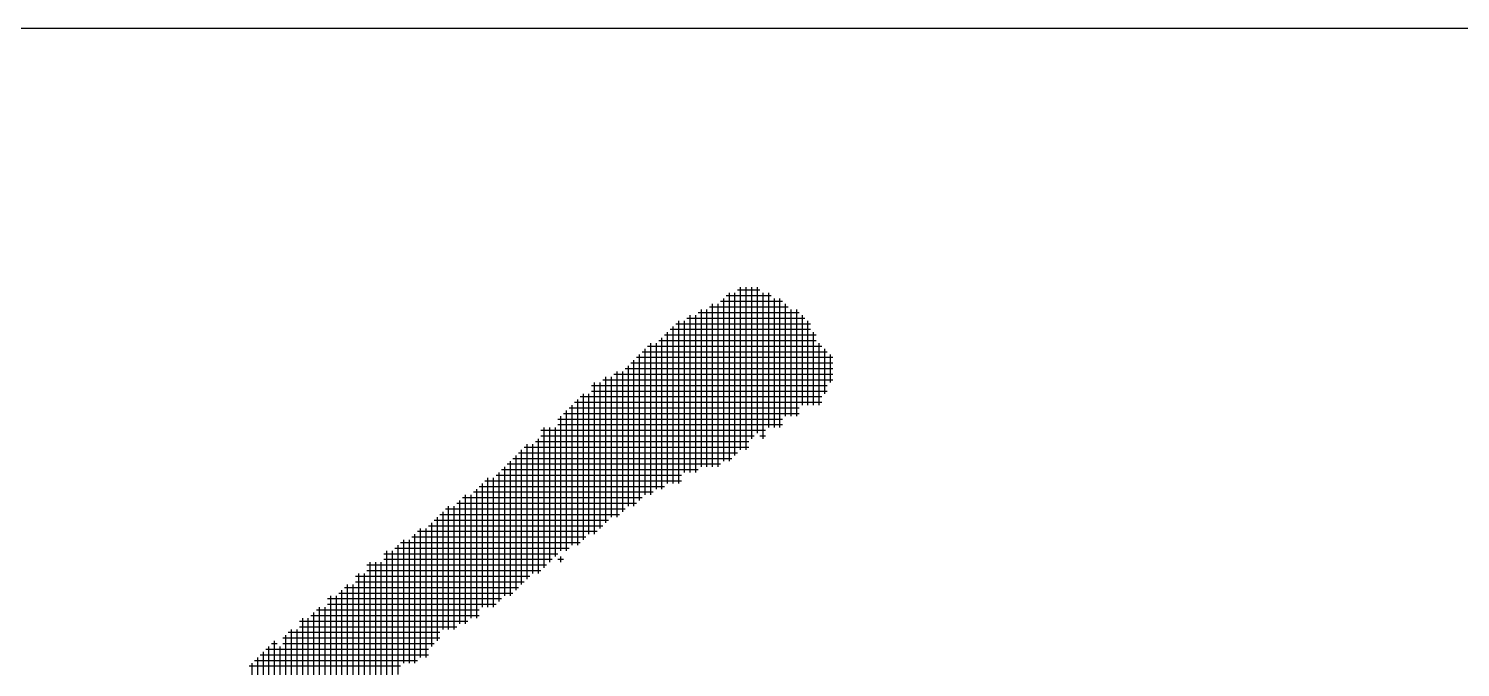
# Model space of a CAD drawing. Header units: feet. Extents: x 0 to 169200, y 0 to 119800.
# Drawn here: x 115008.2 to 115404.8, y 7222.6 to 7399.6 of the extents above; entities that cross this region are included whole.
import ezdxf
from ezdxf.enums import TextEntityAlignment as Align

# ---------------------------------------------------------------- set-up
doc = ezdxf.new("R2010")
doc.units = ezdxf.units.FT
doc.header["$LTSCALE"] = 1100
doc.header["$MEASUREMENT"] = 0
for name, color, linetype in [('CX-BORD-LIN1', 4, 'CONTINUOUS'), ('CX-BORD-LIN2', 3, 'CONTINUOUS'), ('CX-BORD-TEX2', 7, 'CONTINUOUS'), ('CX-BORD-TEX3', 6, 'CONTINUOUS'), ('CX-MISC', 2, 'CONTINUOUS')]:
    doc.layers.add(name, color=color, linetype=linetype)
doc.styles.add('TB_TEXT', font='')
doc.styles.add('TB_WBTXT', font='')
doc.styles.add('TB_WMTXT', font='')
doc.styles.get('TB_TEXT').set_extended_font_data('DotumChe')
doc.styles.get('TB_WBTXT').set_extended_font_data('Dotum')
doc.styles.get('TB_WMTXT').set_extended_font_data('DotumChe')

# ---------------------------------------------------------------- blocks, each defined once
blk = doc.blocks.new('CXBLKA1-KHCA')
at = {"layer": 'CX-BORD-LIN2'}
blk.add_lwpolyline([(558, 12), (270, 12)], dxfattribs=at)
at = {"layer": 'CX-BORD-LIN1', "style": 'TB_TEXT'}
for tag, p in [('TR_RCON5', (342.3033, 33)), ('TR_RCON4', (342.3033, 27)), ('TR_RCON3', (342.3033, 21)), ('TR_RCON2', (342.3033, 15)), ('TR_RCON1', (342.3033, 9))]:
    blk.add_attdef(tag, text='', height=3.5, dxfattribs=at).set_placement(p, align=Align.MIDDLE_LEFT)
for tag, height, p in [('TR_DGN5', 3.5, (451.1185, 33)), ('TR_CHK5', 3.5, (491.1185, 33)), ('TR_RDAT5', 3.5, (317.5, 33)), ('TR_APP5', 3.5, (531.1185, 33)), ('TR_RNUM5', 3, (285.1051, 32.6366)), ('TR_DGN4', 3.5, (451.1185, 27)), ('TR_CHK4', 3.5, (491.1185, 27)), ('TR_RDAT4', 3.5, (317.5, 27)), ('TR_APP4', 3.5, (531.1185, 27)), ('TR_RNUM4', 3, (285.1051, 26.6366)), ('TR_DGN3', 3.5, (451.1185, 21)), ('TR_CHK3', 3.5, (491.1185, 21)), ('TR_RDAT3', 3.5, (317.5, 21)), ('TR_APP3', 3.5, (531.1185, 21)), ('TR_RNUM3', 3, (285.1051, 20.6366)), ('TR_DGN2', 3.5, (451.1185, 15)), ('TR_CHK2', 3.5, (491.1185, 15)), ('TR_RDAT2', 3.5, (317.5, 15)), ('TR_APP2', 3.5, (531.1185, 15)), ('TR_RNUM2', 3, (285.1051, 14.6366)), ('TR_DGN1', 3.5, (451.1185, 9)), ('TR_CHK1', 3.5, (491.1185, 9)), ('TR_RDAT1', 3.5, (317.5, 9)), ('TR_APP1', 3.5, (531.1185, 9)), ('TR_RNUM1', 3, (285.1051, 8.6366))]:
    blk.add_attdef(tag, text='', height=height, dxfattribs=at).set_placement(p, align=Align.MIDDLE_CENTER)
at = {"layer": 'CX-BORD-LIN2', "style": 'TB_TEXT'}
blk.add_attdef('TD_VERSION', text='', height=3, rotation=90, dxfattribs=at).set_placement((800.5, 48.0149), align=Align.MIDDLE_CENTER)
at = {"layer": 'CX-BORD-TEX2', "style": 'TB_WMTXT'}
for tag, height, p in [('TB_CNAME', 5, (15.3448, 531.8324)), ('TB_CSCOP', 4, (16.6346, 523.8324))]:
    blk.add_attdef(tag, text='', height=height, dxfattribs=at).set_placement(p, align=Align.BOTTOM_LEFT)
at = {"layer": 'CX-BORD-TEX2', "style": 'TB_WBTXT'}
for tag, height, p in [('TB_MTITIL', 10, (398, 533.3264)), ('TB_STITL', 7, (398, 518.3264))]:
    blk.add_attdef(tag, text='', height=height, dxfattribs=at).set_placement(p, align=Align.MIDDLE_CENTER)
at = {"layer": 'CX-BORD-TEX3', "style": 'TB_TEXT'}
for tag, height, p in [('TD_LNDST', 4.5, (215, 31.5)), ('TD_DSECT', 4.5, (605.5, 31.5)), ('TD_DDIST', 4.5, (654.5, 31.5)), ('TD_DNAME_TOP', 4.5, (755, 27.957)), ('TD_CSECT', 4.5, (605.5, 22.5)), ('TD_CDIST', 4.5, (654.5, 22.5)), ('TD_DNAME_MAIN', 4.5, (755, 21.4731)), ('TD_DNAME_BOT', 3, (755, 15.2489)), ('TD_HSCAL', 4.5, (620.8841, 13.7484)), ('TD_VSCAL', 4.5, (656.8615, 13.7484)), ('TD_CCOMP', 4.5, (215, 13.5927)), ('TD_CSTEP', 4.5, (250.744, 5.125)), ('TD_FIELD', 4.5, (180, 5.125)), ('TD_DWGNO', 4.5, (755, 5.0017)), ('TD_DWGCODE', 4.5, (637, 4.7908))]:
    blk.add_attdef(tag, text='', height=height, dxfattribs=at).set_placement(p, align=Align.MIDDLE_CENTER)
for tag, height, width, p in [('TD_DCOMP', 4.5, 0.95, (215, 22.5875)), ('TD_CNAME', 5, 0.78, (65, 7.5956))]:
    blk.add_attdef(tag, text='', height=height, dxfattribs=dict(at, width=width)).set_placement(p, align=Align.MIDDLE_CENTER)
blk = doc.blocks.new('CXGLOGO-싸인2')
at = {"layer": 'CX-MISC'}
for p, q in [((9621.242, -1028.11), (9621.242, -1030.365)), ((9621.281, -1028.071), (9621.903, -1028.071)), ((9621.319, -1028.032), (9621.319, -1030.365)), ((9621.397, -1028.032), (9621.397, -1030.287)), ((9621.436, -1027.993), (9621.747, -1027.993)), ((9621.475, -1027.954), (9621.475, -1030.209)), ((9621.553, -1027.954), (9621.553, -1030.209)), ((9621.631, -1027.954), (9621.631, -1030.054)), ((9621.708, -1027.954), (9621.708, -1029.976)), ((9621.786, -1028.032), (9621.786, -1030.054)), ((9621.864, -1028.032), (9621.864, -1029.898)), ((9621.942, -1028.11), (9621.942, -1029.898)), ((9622.019, -1028.11), (9622.019, -1029.898)), ((9620.892, -1028.304), (9622.291, -1028.304)), ((9620.931, -1028.265), (9620.931, -1030.442)), ((9621.008, -1028.265), (9621.008, -1030.442)), ((9621.047, -1028.226), (9622.136, -1028.226)), ((9621.086, -1028.187), (9621.086, -1030.442)), ((9621.164, -1028.187), (9621.164, -1030.442)), ((9621.203, -1028.149), (9622.058, -1028.149)), ((9622.097, -1028.187), (9622.097, -1029.743)), ((9622.175, -1028.265), (9622.175, -1029.743)), ((9622.253, -1028.265), (9622.253, -1029.743)), ((9620.542, -1028.498), (9620.542, -1030.676)), ((9620.581, -1028.46), (9622.447, -1028.46)), ((9620.62, -1028.421), (9620.62, -1030.676)), ((9620.697, -1028.421), (9620.697, -1030.52)), ((9620.736, -1028.382), (9622.369, -1028.382)), ((9620.775, -1028.343), (9620.775, -1030.52)), ((9620.853, -1028.343), (9620.853, -1030.52)), ((9622.33, -1028.343), (9622.33, -1029.587)), ((9622.408, -1028.421), (9622.408, -1029.587)), ((9620.347, -1028.693), (9622.525, -1028.693)), ((9620.386, -1028.654), (9620.386, -1030.753)), ((9620.425, -1028.615), (9622.525, -1028.615)), ((9620.464, -1028.576), (9620.464, -1030.676)), ((9620.503, -1028.537), (9622.447, -1028.537)), ((9622.486, -1028.576), (9622.486, -1029.587)), ((9620.075, -1028.887), (9620.075, -1030.909)), ((9620.114, -1028.848), (9622.68, -1028.848)), ((9620.153, -1028.809), (9620.153, -1030.831)), ((9620.192, -1028.771), (9622.603, -1028.771)), ((9620.231, -1028.732), (9620.231, -1030.831)), ((9620.309, -1028.732), (9620.309, -1030.753)), ((9622.564, -1028.732), (9622.564, -1029.587)), ((9622.641, -1028.809), (9622.641, -1029.432)), ((9622.719, -1028.887), (9622.719, -1029.276)), ((9619.881, -1029.082), (9622.758, -1029.082)), ((9619.92, -1029.043), (9619.92, -1030.987)), ((9619.959, -1029.004), (9622.758, -1029.004)), ((9619.998, -1028.965), (9619.998, -1030.987)), ((9620.036, -1028.926), (9622.758, -1028.926)), ((9619.453, -1029.276), (9619.453, -1031.376)), ((9619.531, -1029.276), (9619.531, -1031.298)), ((9619.57, -1029.237), (9622.758, -1029.237)), ((9619.609, -1029.198), (9619.609, -1031.22)), ((9619.687, -1029.198), (9619.687, -1031.142)), ((9619.725, -1029.159), (9622.758, -1029.159)), ((9619.764, -1029.121), (9619.764, -1031.142)), ((9619.842, -1029.121), (9619.842, -1031.065)), ((9619.22, -1029.509), (9619.22, -1031.531)), ((9619.259, -1029.47), (9622.603, -1029.47)), ((9619.298, -1029.432), (9619.298, -1031.453)), ((9619.375, -1029.432), (9619.375, -1031.376)), ((9619.414, -1029.315), (9622.68, -1029.315)), ((9619.414, -1029.393), (9622.68, -1029.393)), ((9619.026, -1029.704), (9622.291, -1029.704)), ((9619.064, -1029.665), (9619.064, -1031.609)), ((9619.103, -1029.626), (9622.291, -1029.626)), ((9619.142, -1029.587), (9619.142, -1031.531)), ((9619.181, -1029.548), (9622.603, -1029.548)), ((9618.753, -1029.898), (9618.753, -1031.842)), ((9618.831, -1029.898), (9618.831, -1031.764)), ((9618.909, -1029.898), (9618.909, -1031.687)), ((9618.948, -1029.781), (9622.058, -1029.781)), ((9618.948, -1029.859), (9622.058, -1029.859)), ((9618.987, -1029.743), (9618.987, -1031.609)), ((9618.637, -1030.093), (9621.592, -1030.093)), ((9618.676, -1030.054), (9618.676, -1031.92)), ((9618.715, -1029.937), (9621.825, -1029.937)), ((9618.715, -1030.015), (9621.669, -1030.015)), ((9621.747, -1030.015), (9621.825, -1030.015)), ((9618.365, -1030.287), (9618.365, -1032.153)), ((9618.403, -1030.248), (9621.436, -1030.248)), ((9618.442, -1030.209), (9618.442, -1032.075)), ((9618.481, -1030.17), (9621.592, -1030.17)), ((9618.52, -1030.131), (9618.52, -1031.998)), ((9618.598, -1030.131), (9618.598, -1031.92)), ((9618.17, -1030.481), (9620.892, -1030.481)), ((9618.209, -1030.442), (9618.209, -1032.231)), ((9618.248, -1030.404), (9621.203, -1030.404)), ((9618.287, -1030.365), (9618.287, -1032.231)), ((9618.326, -1030.326), (9621.358, -1030.326)), ((9617.898, -1030.676), (9617.898, -1032.386)), ((9617.937, -1030.637), (9620.659, -1030.637)), ((9617.976, -1030.598), (9617.976, -1032.386)), ((9618.054, -1030.598), (9618.054, -1032.386)), ((9618.092, -1030.559), (9620.659, -1030.559)), ((9618.131, -1030.52), (9618.131, -1032.309)), ((9617.626, -1030.87), (9620.114, -1030.87)), ((9617.665, -1030.831), (9617.665, -1032.62)), ((9617.743, -1030.831), (9617.743, -1032.542)), ((9617.781, -1030.792), (9620.27, -1030.792)), ((9617.82, -1030.753), (9617.82, -1032.542)), ((9617.859, -1030.715), (9620.425, -1030.715)), ((9617.354, -1031.065), (9617.354, -1032.697)), ((9617.393, -1031.026), (9619.881, -1031.026)), ((9617.431, -1030.987), (9617.431, -1032.697)), ((9617.509, -1030.987), (9617.509, -1032.697)), ((9617.548, -1030.948), (9620.036, -1030.948)), ((9617.587, -1030.909), (9617.587, -1032.62)), ((9617.159, -1031.259), (9619.57, -1031.259)), ((9617.198, -1031.22), (9617.198, -1032.931)), ((9617.237, -1031.181), (9619.648, -1031.181)), ((9617.276, -1031.142), (9617.276, -1032.853)), ((9617.315, -1031.103), (9619.803, -1031.103)), ((9616.771, -1031.492), (9619.259, -1031.492)), ((9616.809, -1031.453), (9616.809, -1033.164)), ((9616.887, -1031.453), (9616.887, -1033.164)), ((9616.926, -1031.414), (9619.337, -1031.414)), ((9616.965, -1031.376), (9616.965, -1033.164)), ((9617.004, -1031.337), (9619.492, -1031.337)), ((9617.043, -1031.298), (9617.043, -1033.086)), ((9617.12, -1031.298), (9617.12, -1033.086)), ((9616.537, -1031.648), (9618.948, -1031.648)), ((9616.576, -1031.609), (9616.576, -1033.475)), ((9616.654, -1031.609), (9616.654, -1033.397)), ((9616.693, -1031.57), (9619.103, -1031.57)), ((9616.732, -1031.531), (9616.732, -1033.32)), ((9618.987, -1031.687), (9618.987, -1031.764)), ((9616.304, -1031.803), (9618.792, -1031.803)), ((9616.304, -1031.881), (9618.715, -1031.881)), ((9616.343, -1031.764), (9616.343, -1033.631)), ((9616.421, -1031.764), (9616.421, -1033.475)), ((9616.498, -1031.764), (9616.498, -1033.475)), ((9616.537, -1031.725), (9618.87, -1031.725)), ((9618.948, -1031.725), (9619.026, -1031.725)), ((9616.032, -1032.075), (9616.032, -1033.864)), ((9616.11, -1032.075), (9616.11, -1033.786)), ((9616.148, -1031.959), (9618.559, -1031.959)), ((9616.148, -1032.037), (9618.481, -1032.037)), ((9616.187, -1031.92), (9616.187, -1033.786)), ((9616.265, -1031.92), (9616.265, -1033.708)), ((9615.76, -1032.27), (9618.17, -1032.27)), ((9615.799, -1032.231), (9615.799, -1034.019)), ((9615.876, -1032.231), (9615.876, -1033.942)), ((9615.915, -1032.192), (9618.326, -1032.192)), ((9615.954, -1032.153), (9615.954, -1033.942)), ((9615.993, -1032.114), (9618.403, -1032.114)), ((9615.565, -1032.464), (9615.565, -1034.175)), ((9615.604, -1032.425), (9617.859, -1032.425)), ((9615.643, -1032.386), (9615.643, -1034.097)), ((9615.721, -1032.386), (9615.721, -1034.097)), ((9615.76, -1032.348), (9618.092, -1032.348)), ((9615.371, -1032.581), (9617.704, -1032.581)), ((9615.371, -1032.659), (9617.548, -1032.659)), ((9615.41, -1032.542), (9615.41, -1034.33)), ((9615.487, -1032.542), (9615.487, -1034.33)), ((9615.526, -1032.503), (9617.859, -1032.503)), ((9615.021, -1032.853), (9615.021, -1034.641)), ((9615.138, -1032.814), (9617.315, -1032.814)), ((9615.176, -1032.775), (9615.176, -1034.486)), ((9615.215, -1032.736), (9617.315, -1032.736)), ((9615.254, -1032.697), (9615.254, -1034.486)), ((9615.332, -1032.697), (9615.332, -1034.408)), ((9614.827, -1033.047), (9617.159, -1033.047)), ((9614.865, -1033.009), (9614.865, -1034.719)), ((9614.904, -1032.97), (9617.159, -1032.97)), ((9614.943, -1032.931), (9614.943, -1034.719)), ((9614.982, -1032.892), (9615.06, -1032.892)), ((9615.099, -1032.931), (9615.099, -1034.564)), ((9615.138, -1032.892), (9617.237, -1032.892)), ((9614.671, -1033.203), (9616.771, -1033.203)), ((9614.71, -1033.164), (9614.71, -1034.875)), ((9614.749, -1033.125), (9617.004, -1033.125)), ((9614.788, -1033.086), (9614.788, -1034.875))]:
    blk.add_line(p, q, dxfattribs=at)

msp = doc.modelspace()

# ---------------------------------------------------------------- block references
at = {"layer": 'CX-MISC'}
for name, p, xscale, yscale, zscale in [('CXBLKA1-KHCA', (5999.6, 4999.6), 200, 200, 200), ('CXGLOGO-싸인2', (-77224.17, 27887.03), 19.99999999534339, 19.99999999534339, 19.99999999534339)]:
    msp.add_blockref(name, p, dxfattribs=dict(at, xscale=xscale, yscale=yscale, zscale=zscale))

doc.saveas('drawing.dxf')
